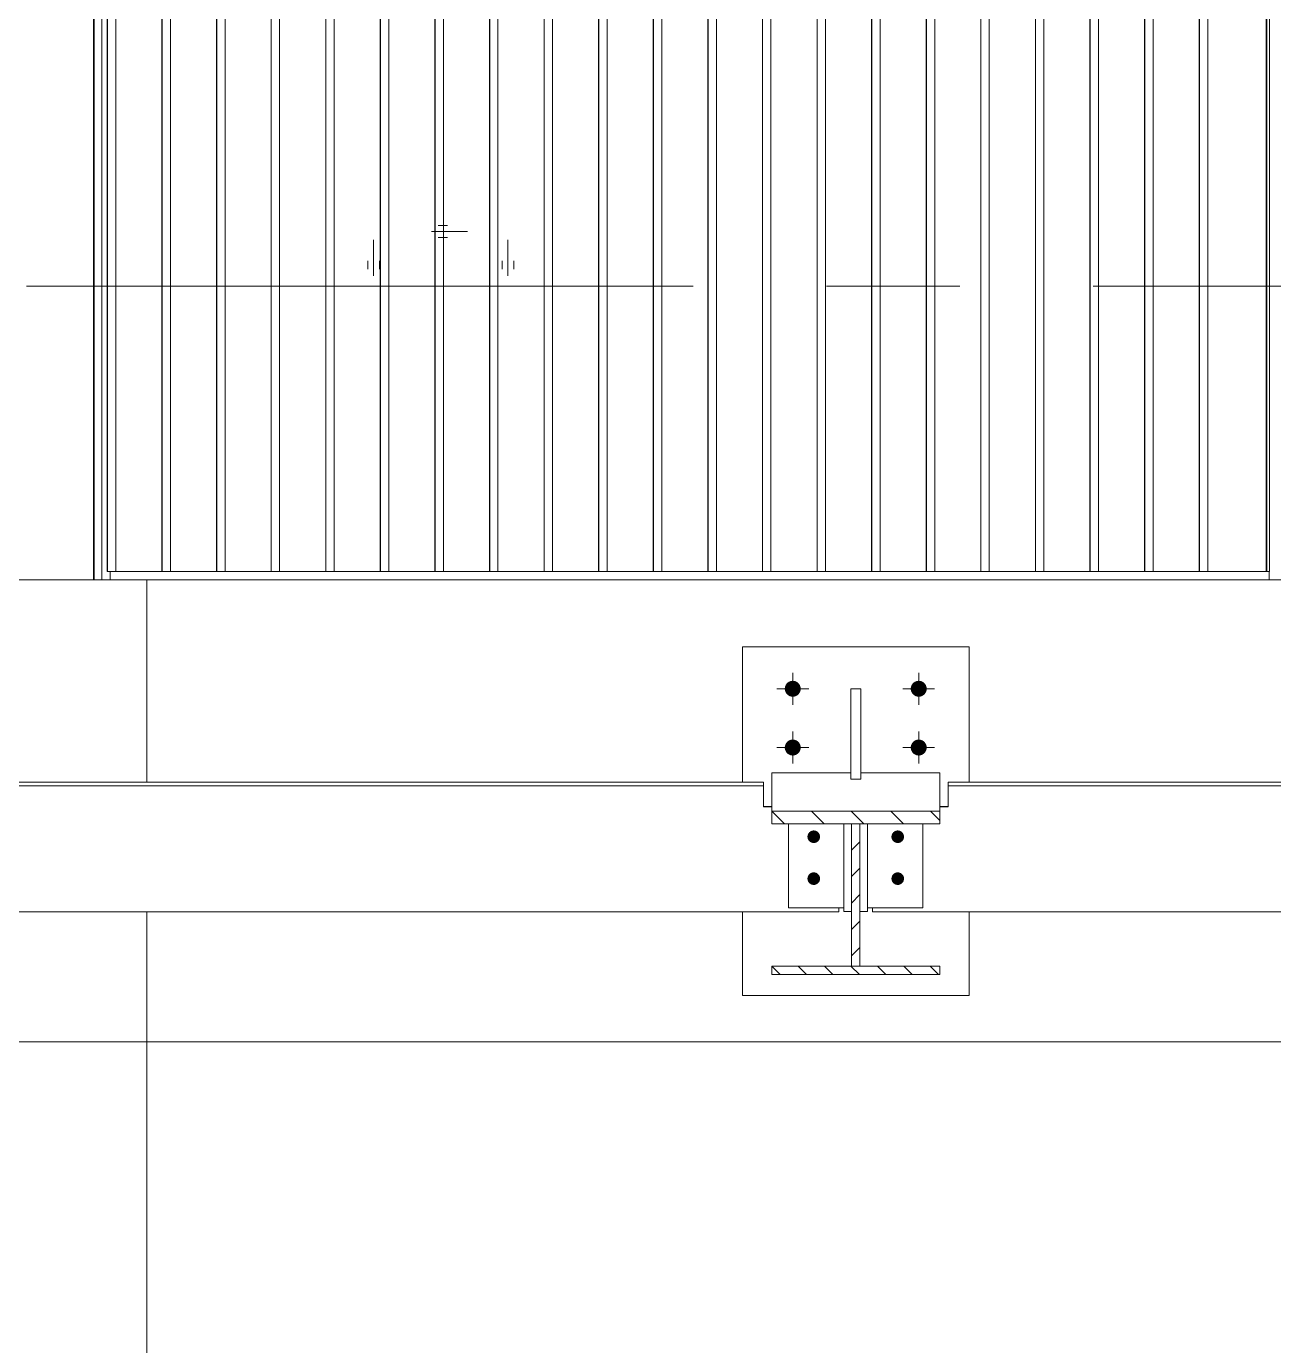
# Model space of a CAD drawing. Header units: millimetres. Extents: x -220592 to 404889, y -217665 to 38245.
# Drawn here: x -864.39 to -849.54, y -1504.52 to -1488.81 of the extents above; entities that cross this region are included whole.
import ezdxf

# ---------------------------------------------------------------- set-up
doc = ezdxf.new("R2010")
doc.units = ezdxf.units.MM
doc.linetypes.add('XKITLINE00', pattern=[0])
doc.linetypes.add('XKITLINE02', pattern=[4, 2, -2])
doc.layers.add('000 - 0_HIDE_OBJ_FRAMING_DEF_SUB_1', color=7, linetype='Continuous')
for name, color, linetype, lineweight in [('Bolt', 7, 'Continuous', 0), ('Part', 7, 'Continuous', 0), ('S-GRID', 7, 'Continuous', 0)]:
    doc.layers.add(name, color=color, linetype=linetype, lineweight=lineweight)

# ---------------------------------------------------------------- blocks, each defined once
blk = doc.blocks.new('*A3697')
at = {"layer": '000 - 0_HIDE_OBJ_FRAMING_DEF_SUB_1', "color": 7, "linetype": 'XKITLINE00', "lineweight": 0}
for p, q in [((-44.308461, -91.023622), (-44.408461, -90.923622)), ((-43.994152, -91.023622), (-44.094152, -90.923622)), ((-43.679843, -91.023622), (-43.779843, -90.923622)), ((-43.365534, -91.023622), (-43.465534, -90.923622)), ((-43.051225, -91.023622), (-43.151225, -90.923622)), ((-42.736917, -91.023622), (-42.836917, -90.923622)), ((-42.422608, -91.023622), (-42.522608, -90.923622))]:
    blk.add_line(p, q, dxfattribs=at)
blk = doc.blocks.new('*A3698')
at = {"layer": '000 - 0_HIDE_OBJ_FRAMING_DEF_SUB_1', "color": 7, "linetype": 'XKITLINE00', "lineweight": 0}
for p, q in [((-43.458461, -89.542099), (-43.358461, -89.442099)), ((-43.458461, -89.856408), (-43.358461, -89.756408)), ((-43.458461, -90.170717), (-43.358461, -90.070717)), ((-43.458461, -90.485026), (-43.358461, -90.385026)), ((-43.458461, -90.799335), (-43.358461, -90.699335))]:
    blk.add_line(p, q, dxfattribs=at)
blk = doc.blocks.new('*A3699')
at = {"layer": '000 - 0_HIDE_OBJ_FRAMING_DEF_SUB_1', "color": 7, "linetype": 'XKITLINE00', "lineweight": 0}
for p, q in [((-44.258177, -89.227856), (-44.408461, -89.077572)), ((-43.78582, -89.227856), (-43.936104, -89.077572)), ((-43.313463, -89.227856), (-43.463748, -89.077572)), ((-42.841107, -89.227856), (-42.991391, -89.077572)), ((-42.408461, -89.188145), (-42.519034, -89.077572))]:
    blk.add_line(p, q, dxfattribs=at)
blk = doc.blocks.new('*A5172')
at = {"layer": 'S-GRID', "color": 7, "linetype": 'XKITLINE00', "lineweight": 0}
for p, q in [((-53.282288, -82.823645), (-45.344788, -82.823645)), ((-43.757288, -82.823645), (-42.169788, -82.823645)), ((-40.582288, -82.823645), (-32.644788, -82.823645))]:
    blk.add_line(p, q, dxfattribs=at)
blk = doc.blocks.new('*A5190')
at = {"layer": '000 - 0_HIDE_OBJ_FRAMING_DEF_SUB_1', "color": 7, "linetype": 'XKITLINE00', "lineweight": 0}
for p, q in [((-51.850184, -88.731141), (-51.850184, -86.323645)), ((-51.850184, -124.823645), (-51.850184, -90.274129))]:
    blk.add_line(p, q, dxfattribs=at)
blk = doc.blocks.new('*A5200')
at = {"layer": 'Part', "color": 7, "linetype": 'XKITLINE00', "lineweight": 0}
blk.add_line((-89.758502, -91.823645), (-15.938502, -91.823645), dxfattribs=at)
blk = doc.blocks.new('*A5259')
at = {"layer": 'Part', "color": 7, "linetype": 'XKITLINE00', "lineweight": 0}
for p, q in [((-52.484302, -86.323645), (-52.484302, -63.623645)), ((-52.482615, -86.323645), (-52.482615, -63.623645)), ((-52.478127, -86.323645), (-52.478127, -63.623645)), ((-52.3843, -63.623645), (-52.3843, -86.323645)), ((-53.484438, -86.323645), (-52.284324, -86.323645))]:
    blk.add_line(p, q, dxfattribs=at)
blk = doc.blocks.new('*A5260')
at = {"layer": 'Part', "color": 7, "linetype": 'XKITLINE00', "lineweight": 0}
for p, q in [((-50.369649, -63.723645), (-50.369649, -86.223645)), ((-50.367181, -86.223645), (-50.367181, -63.723645)), ((-50.26803, -86.223645), (-50.26803, -63.723645)), ((-50.369649, -86.223645), (-49.719649, -86.223645))]:
    blk.add_line(p, q, dxfattribs=at)
blk = doc.blocks.new('*A5261')
at = {"layer": 'Part', "color": 7, "linetype": 'XKITLINE00', "lineweight": 0}
for p, q in [((-51.019649, -63.723645), (-51.019649, -86.223645)), ((-51.017181, -86.223645), (-51.017181, -63.723645)), ((-50.91803, -86.223645), (-50.91803, -63.723645)), ((-51.019649, -86.223645), (-50.369649, -86.223645))]:
    blk.add_line(p, q, dxfattribs=at)
blk = doc.blocks.new('*A5262')
at = {"layer": 'Part', "color": 7, "linetype": 'XKITLINE00', "lineweight": 0}
for p, q in [((-51.669649, -63.723645), (-51.669649, -86.223645)), ((-51.667181, -86.223645), (-51.667181, -63.723645)), ((-51.56803, -86.223645), (-51.56803, -63.723645)), ((-51.669649, -86.223645), (-51.019649, -86.223645))]:
    blk.add_line(p, q, dxfattribs=at)
blk = doc.blocks.new('*A5263')
at = {"layer": 'Part', "color": 7, "linetype": 'XKITLINE00', "lineweight": 0}
for p, q in [((-52.319649, -63.723645), (-52.319649, -86.223645)), ((-52.317181, -86.223645), (-52.317181, -63.723645)), ((-52.21803, -86.223645), (-52.21803, -63.723645)), ((-52.319649, -86.223645), (-51.669649, -86.223645))]:
    blk.add_line(p, q, dxfattribs=at)
blk = doc.blocks.new('*A5322')
at = {"layer": 'Part', "color": 7, "linetype": 'XKITLINE00', "lineweight": 0}
blk.add_line((-38.484438, -86.323645), (-37.284324, -86.323645), dxfattribs=at)
blk = doc.blocks.new('*A5361')
at = {"layer": 'Part', "color": 7, "linetype": 'XKITLINE00', "lineweight": 0}
for p, q in [((-39.319649, -86.223645), (-39.319649, -63.723645)), ((-39.317181, -86.223645), (-39.317181, -63.723645)), ((-39.21803, -86.223645), (-39.21803, -63.723645)), ((-38.521784, -86.223645), (-38.521784, -63.723645)), ((-38.515315, -86.223645), (-38.515315, -63.723645)), ((-38.481827, -86.223645), (-38.481827, -63.723645)), ((-38.521784, -86.223645), (-39.319649, -86.223645)), ((-38.515315, -86.223645), (-38.521784, -86.223645)), ((-38.515315, -86.223645), (-38.481827, -86.223645))]:
    blk.add_line(p, q, dxfattribs=at)
blk = doc.blocks.new('*A5362')
at = {"layer": 'Part', "color": 7, "linetype": 'XKITLINE00', "lineweight": 0}
for p, q in [((-39.969649, -63.723645), (-39.969649, -86.223645)), ((-39.967181, -86.223645), (-39.967181, -63.723645)), ((-39.86803, -86.223645), (-39.86803, -63.723645)), ((-39.969649, -86.223645), (-39.319649, -86.223645))]:
    blk.add_line(p, q, dxfattribs=at)
blk = doc.blocks.new('*A5363')
at = {"layer": 'Part', "color": 7, "linetype": 'XKITLINE00', "lineweight": 0}
for p, q in [((-40.619649, -63.723645), (-40.619649, -86.223645)), ((-40.617181, -86.223645), (-40.617181, -63.723645)), ((-40.51803, -86.223645), (-40.51803, -63.723645)), ((-40.619649, -86.223645), (-39.969649, -86.223645))]:
    blk.add_line(p, q, dxfattribs=at)
blk = doc.blocks.new('*A5364')
at = {"layer": 'Part', "color": 7, "linetype": 'XKITLINE00', "lineweight": 0}
for p, q in [((-41.269649, -63.723645), (-41.269649, -86.223645)), ((-41.267181, -86.223645), (-41.267181, -63.723645)), ((-41.16803, -86.223645), (-41.16803, -63.723645)), ((-41.269649, -86.223645), (-40.619649, -86.223645))]:
    blk.add_line(p, q, dxfattribs=at)
blk = doc.blocks.new('*A5365')
at = {"layer": 'Part', "color": 7, "linetype": 'XKITLINE00', "lineweight": 0}
for p, q in [((-41.919649, -63.723645), (-41.919649, -86.223645)), ((-41.917181, -86.223645), (-41.917181, -63.723645)), ((-41.81803, -86.223645), (-41.81803, -63.723645)), ((-41.919649, -86.223645), (-41.269649, -86.223645))]:
    blk.add_line(p, q, dxfattribs=at)
blk = doc.blocks.new('*A5366')
at = {"layer": 'Part', "color": 7, "linetype": 'XKITLINE00', "lineweight": 0}
for p, q in [((-42.569649, -63.723645), (-42.569649, -86.223645)), ((-42.567181, -86.223645), (-42.567181, -63.723645)), ((-42.46803, -86.223645), (-42.46803, -63.723645)), ((-42.569649, -86.223645), (-41.919649, -86.223645))]:
    blk.add_line(p, q, dxfattribs=at)
blk = doc.blocks.new('*A5367')
at = {"layer": 'Part', "color": 7, "linetype": 'XKITLINE00', "lineweight": 0}
for p, q in [((-43.219649, -63.723645), (-43.219649, -86.223645)), ((-43.217181, -86.223645), (-43.217181, -63.723645)), ((-43.11803, -86.223645), (-43.11803, -63.723645)), ((-43.219649, -86.223645), (-42.569649, -86.223645))]:
    blk.add_line(p, q, dxfattribs=at)
blk = doc.blocks.new('*A5368')
at = {"layer": 'Part', "color": 7, "linetype": 'XKITLINE00', "lineweight": 0}
for p, q in [((-43.869649, -63.723645), (-43.869649, -86.223645)), ((-43.867181, -86.223645), (-43.867181, -63.723645)), ((-43.76803, -86.223645), (-43.76803, -63.723645)), ((-43.869649, -86.223645), (-43.219649, -86.223645))]:
    blk.add_line(p, q, dxfattribs=at)
blk = doc.blocks.new('*A5369')
at = {"layer": 'Part', "color": 7, "linetype": 'XKITLINE00', "lineweight": 0}
for p, q in [((-44.519649, -63.723645), (-44.519649, -86.223645)), ((-44.517181, -86.223645), (-44.517181, -63.723645)), ((-44.41803, -86.223645), (-44.41803, -63.723645)), ((-44.519649, -86.223645), (-43.869649, -86.223645))]:
    blk.add_line(p, q, dxfattribs=at)
blk = doc.blocks.new('*A5370')
at = {"layer": 'Part', "color": 7, "linetype": 'XKITLINE00', "lineweight": 0}
for p, q in [((-45.169649, -63.723645), (-45.169649, -86.223645)), ((-45.167181, -86.223645), (-45.167181, -63.723645)), ((-45.06803, -86.223645), (-45.06803, -63.723645)), ((-45.169649, -86.223645), (-44.519649, -86.223645))]:
    blk.add_line(p, q, dxfattribs=at)
blk = doc.blocks.new('*A5371')
at = {"layer": 'Part', "color": 7, "linetype": 'XKITLINE00', "lineweight": 0}
for p, q in [((-45.819649, -63.723645), (-45.819649, -86.223645)), ((-45.817181, -86.223645), (-45.817181, -63.723645)), ((-45.71803, -86.223645), (-45.71803, -63.723645)), ((-45.819649, -86.223645), (-45.169649, -86.223645))]:
    blk.add_line(p, q, dxfattribs=at)
blk = doc.blocks.new('*A5372')
at = {"layer": 'Part', "color": 7, "linetype": 'XKITLINE00', "lineweight": 0}
for p, q in [((-46.469649, -63.723645), (-46.469649, -86.223645)), ((-46.467181, -86.223645), (-46.467181, -63.723645)), ((-46.36803, -86.223645), (-46.36803, -63.723645)), ((-46.469649, -86.223645), (-45.819649, -86.223645))]:
    blk.add_line(p, q, dxfattribs=at)
blk = doc.blocks.new('*A5373')
at = {"layer": 'Part', "color": 7, "linetype": 'XKITLINE00', "lineweight": 0}
for p, q in [((-47.119649, -63.723645), (-47.119649, -86.223645)), ((-47.117181, -86.223645), (-47.117181, -63.723645)), ((-47.01803, -86.223645), (-47.01803, -63.723645)), ((-47.119649, -86.223645), (-46.469649, -86.223645))]:
    blk.add_line(p, q, dxfattribs=at)
blk = doc.blocks.new('*A5374')
at = {"layer": 'Part', "color": 7, "linetype": 'XKITLINE00', "lineweight": 0}
for p, q in [((-47.769649, -63.723645), (-47.769649, -86.223645)), ((-47.767181, -86.223645), (-47.767181, -63.723645)), ((-47.66803, -86.223645), (-47.66803, -63.723645)), ((-47.769649, -86.223645), (-47.119649, -86.223645))]:
    blk.add_line(p, q, dxfattribs=at)
blk = doc.blocks.new('*A5375')
at = {"layer": 'Part', "color": 7, "linetype": 'XKITLINE00', "lineweight": 0}
for p, q in [((-48.419649, -63.723645), (-48.419649, -86.223645)), ((-48.417181, -86.223645), (-48.417181, -63.723645)), ((-48.31803, -86.223645), (-48.31803, -63.723645)), ((-48.419649, -86.223645), (-47.769649, -86.223645))]:
    blk.add_line(p, q, dxfattribs=at)
blk = doc.blocks.new('*A5376')
at = {"layer": 'Part', "color": 7, "linetype": 'XKITLINE00', "lineweight": 0}
for p, q in [((-49.069649, -63.723645), (-49.069649, -86.223645)), ((-49.067181, -86.223645), (-49.067181, -63.723645)), ((-48.96803, -86.223645), (-48.96803, -63.723645)), ((-49.069649, -86.223645), (-48.419649, -86.223645))]:
    blk.add_line(p, q, dxfattribs=at)
blk = doc.blocks.new('*A5377')
at = {"layer": 'Part', "color": 7, "linetype": 'XKITLINE00', "lineweight": 0}
for p, q in [((-49.719649, -63.723645), (-49.719649, -86.223645)), ((-49.717181, -86.223645), (-49.717181, -63.723645)), ((-49.61803, -86.223645), (-49.61803, -63.723645)), ((-49.719649, -86.223645), (-49.069649, -86.223645))]:
    blk.add_line(p, q, dxfattribs=at)
blk = doc.blocks.new('*A5385')
at = {"layer": '000 - 0_HIDE_OBJ_FRAMING_DEF_SUB_1', "color": 7, "linetype": 'XKITLINE00', "lineweight": 0}
for p, q in [((-42.308461, -88.731141), (-42.308461, -89.026461)), ((-42.308461, -88.731141), (-29.508461, -88.731141)), ((-29.508461, -89.026461), (-29.508461, -88.731141)), ((-42.308461, -88.776927), (-29.508461, -88.776927)), ((-42.408461, -89.022493), (-42.308461, -89.022493)), ((-42.308461, -89.026461), (-42.408461, -89.026461)), ((-29.508461, -89.022493), (-29.408461, -89.022493)), ((-29.408461, -89.026461), (-29.508461, -89.026461)), ((-43.208498, -90.274129), (-43.208498, -90.229848)), ((-43.208498, -90.274129), (-28.608461, -90.274129)), ((-28.608461, -90.274129), (-28.608461, -90.229848))]:
    blk.add_line(p, q, dxfattribs=at)
blk = doc.blocks.new('*A5386')
at = {"layer": '000 - 0_HIDE_OBJ_FRAMING_DEF_SUB_1', "color": 7, "linetype": 'XKITLINE00', "lineweight": 0}
for p, q in [((-43.348461, -87.619328), (-43.468461, -87.619328)), ((-43.468461, -88.695091), (-43.468461, -87.619328)), ((-43.348461, -88.695091), (-43.348461, -87.619328)), ((-43.348461, -88.695091), (-43.468461, -88.695091))]:
    blk.add_line(p, q, dxfattribs=at)
blk = doc.blocks.new('*A5387')
at = {"layer": '000 - 0_HIDE_OBJ_FRAMING_DEF_SUB_1', "color": 7, "linetype": 'XKITLINE00', "lineweight": 0}
for p, q in [((-44.758502, -87.119279), (-42.058502, -87.119279)), ((-44.758502, -88.731141), (-44.758502, -87.119279)), ((-42.058502, -88.731141), (-42.058502, -87.119279)), ((-44.758502, -91.273579), (-44.758502, -90.274129)), ((-42.058502, -91.273579), (-42.058502, -90.274129)), ((-44.758502, -91.273579), (-42.058502, -91.273579))]:
    blk.add_line(p, q, dxfattribs=at)
blk = doc.blocks.new('*A5388')
at = {"layer": '000 - 0_HIDE_OBJ_FRAMING_DEF_SUB_1'}
for points in [[(-43.901, -89.307), (-43.894, -89.308), (-43.887, -89.31), (-43.88, -89.312), (-43.873, -89.315), (-43.867, -89.319), (-43.861, -89.324), (-43.855, -89.328), (-43.85, -89.334), (-43.846, -89.34), (-43.842, -89.346), (-43.839, -89.353), (-43.837, -89.36), (-43.835, -89.367), (-43.834, -89.374), (-43.833, -89.381), (-43.834, -89.389), (-43.835, -89.396), (-43.837, -89.403), (-43.839, -89.41), (-43.842, -89.417), (-43.846, -89.423), (-43.85, -89.429), (-43.855, -89.434), (-43.861, -89.439), (-43.867, -89.444), (-43.873, -89.447), (-43.88, -89.451), (-43.887, -89.453), (-43.894, -89.455), (-43.901, -89.456), (-43.908, -89.456), (-43.916, -89.456), (-43.923, -89.455), (-43.93, -89.453), (-43.937, -89.451), (-43.944, -89.447), (-43.95, -89.444), (-43.956, -89.439), (-43.962, -89.434), (-43.966, -89.429), (-43.971, -89.423), (-43.975, -89.417), (-43.978, -89.41), (-43.98, -89.403), (-43.982, -89.396), (-43.983, -89.389), (-43.983, -89.381), (-43.983, -89.374), (-43.982, -89.367), (-43.98, -89.36), (-43.978, -89.353), (-43.975, -89.346), (-43.971, -89.34), (-43.966, -89.334), (-43.962, -89.328), (-43.956, -89.324), (-43.95, -89.319), (-43.944, -89.315), (-43.937, -89.312), (-43.93, -89.31), (-43.923, -89.308), (-43.916, -89.307), (-43.908, -89.307)], [(-43.901, -89.806), (-43.894, -89.807), (-43.887, -89.809), (-43.88, -89.811), (-43.873, -89.814), (-43.867, -89.818), (-43.861, -89.823), (-43.855, -89.828), (-43.85, -89.833), (-43.846, -89.839), (-43.842, -89.845), (-43.839, -89.852), (-43.837, -89.859), (-43.835, -89.866), (-43.834, -89.873), (-43.833, -89.88), (-43.834, -89.888), (-43.835, -89.895), (-43.837, -89.902), (-43.839, -89.909), (-43.842, -89.916), (-43.846, -89.922), (-43.85, -89.928), (-43.855, -89.933), (-43.861, -89.938), (-43.867, -89.943), (-43.873, -89.946), (-43.88, -89.95), (-43.887, -89.952), (-43.894, -89.954), (-43.901, -89.955), (-43.908, -89.955), (-43.916, -89.955), (-43.923, -89.954), (-43.93, -89.952), (-43.937, -89.95), (-43.944, -89.946), (-43.95, -89.943), (-43.956, -89.938), (-43.962, -89.933), (-43.966, -89.928), (-43.971, -89.922), (-43.975, -89.916), (-43.978, -89.909), (-43.98, -89.902), (-43.982, -89.895), (-43.983, -89.888), (-43.983, -89.88), (-43.983, -89.873), (-43.982, -89.866), (-43.98, -89.859), (-43.978, -89.852), (-43.975, -89.845), (-43.971, -89.839), (-43.966, -89.833), (-43.962, -89.828), (-43.956, -89.823), (-43.95, -89.818), (-43.944, -89.814), (-43.937, -89.811), (-43.93, -89.809), (-43.923, -89.807), (-43.916, -89.806), (-43.908, -89.806)]]:
    blk.add_hatch(color=7, dxfattribs=at).paths.add_polyline_path(points, flags=17)
at = {"layer": '000 - 0_HIDE_OBJ_FRAMING_DEF_SUB_1', "color": 7, "linetype": 'XKITLINE00', "lineweight": 0}
for p, q in [((-43.908, -89.386), (-43.908, -89.357)), ((-43.908, -89.885), (-43.908, -89.856))]:
    blk.add_line(p, q, dxfattribs=at)
blk = doc.blocks.new('*A5389')
at = {"layer": '000 - 0_HIDE_OBJ_FRAMING_DEF_SUB_1'}
for points in [[(-42.901, -89.307), (-42.894, -89.308), (-42.887, -89.31), (-42.88, -89.312), (-42.873, -89.315), (-42.867, -89.319), (-42.861, -89.324), (-42.855, -89.328), (-42.85, -89.334), (-42.846, -89.34), (-42.842, -89.346), (-42.839, -89.353), (-42.837, -89.36), (-42.835, -89.367), (-42.834, -89.374), (-42.833, -89.381), (-42.834, -89.389), (-42.835, -89.396), (-42.837, -89.403), (-42.839, -89.41), (-42.842, -89.417), (-42.846, -89.423), (-42.85, -89.429), (-42.855, -89.434), (-42.861, -89.439), (-42.867, -89.444), (-42.873, -89.447), (-42.88, -89.451), (-42.887, -89.453), (-42.894, -89.455), (-42.901, -89.456), (-42.908, -89.456), (-42.916, -89.456), (-42.923, -89.455), (-42.93, -89.453), (-42.937, -89.451), (-42.944, -89.447), (-42.95, -89.444), (-42.956, -89.439), (-42.961, -89.434), (-42.966, -89.429), (-42.971, -89.423), (-42.975, -89.417), (-42.978, -89.41), (-42.98, -89.403), (-42.982, -89.396), (-42.983, -89.389), (-42.983, -89.381), (-42.983, -89.374), (-42.982, -89.367), (-42.98, -89.36), (-42.978, -89.353), (-42.975, -89.346), (-42.971, -89.34), (-42.966, -89.334), (-42.961, -89.328), (-42.956, -89.324), (-42.95, -89.319), (-42.944, -89.315), (-42.937, -89.312), (-42.93, -89.31), (-42.923, -89.308), (-42.916, -89.307), (-42.908, -89.307)], [(-42.901, -89.806), (-42.894, -89.807), (-42.887, -89.809), (-42.88, -89.811), (-42.873, -89.814), (-42.867, -89.818), (-42.861, -89.823), (-42.855, -89.828), (-42.85, -89.833), (-42.846, -89.839), (-42.842, -89.845), (-42.839, -89.852), (-42.837, -89.859), (-42.835, -89.866), (-42.834, -89.873), (-42.833, -89.88), (-42.834, -89.888), (-42.835, -89.895), (-42.837, -89.902), (-42.839, -89.909), (-42.842, -89.916), (-42.846, -89.922), (-42.85, -89.928), (-42.855, -89.933), (-42.861, -89.938), (-42.867, -89.943), (-42.873, -89.946), (-42.88, -89.95), (-42.887, -89.952), (-42.894, -89.954), (-42.901, -89.955), (-42.908, -89.955), (-42.916, -89.955), (-42.923, -89.954), (-42.93, -89.952), (-42.937, -89.95), (-42.944, -89.946), (-42.95, -89.943), (-42.956, -89.938), (-42.961, -89.933), (-42.966, -89.928), (-42.971, -89.922), (-42.975, -89.916), (-42.978, -89.909), (-42.98, -89.902), (-42.982, -89.895), (-42.983, -89.888), (-42.983, -89.88), (-42.983, -89.873), (-42.982, -89.866), (-42.98, -89.859), (-42.978, -89.852), (-42.975, -89.845), (-42.971, -89.839), (-42.966, -89.833), (-42.961, -89.828), (-42.956, -89.823), (-42.95, -89.818), (-42.944, -89.814), (-42.937, -89.811), (-42.93, -89.809), (-42.923, -89.807), (-42.916, -89.806), (-42.908, -89.806)]]:
    blk.add_hatch(color=7, dxfattribs=at).paths.add_polyline_path(points, flags=17)
at = {"layer": '000 - 0_HIDE_OBJ_FRAMING_DEF_SUB_1', "color": 7, "linetype": 'XKITLINE00', "lineweight": 0}
for p, q in [((-42.908, -89.386), (-42.908, -89.357)), ((-42.908, -89.885), (-42.908, -89.856))]:
    blk.add_line(p, q, dxfattribs=at)
blk = doc.blocks.new('*A5390')
at = {"layer": '000 - 0_HIDE_OBJ_FRAMING_DEF_SUB_1'}
for points in [[(-44.253, -87.61), (-44.252, -87.601), (-44.249, -87.592), (-44.246, -87.583), (-44.242, -87.574), (-44.237, -87.566), (-44.232, -87.559), (-44.226, -87.552), (-44.219, -87.546), (-44.211, -87.54), (-44.203, -87.535), (-44.195, -87.532), (-44.186, -87.528), (-44.177, -87.526), (-44.168, -87.525), (-44.159, -87.524), (-44.149, -87.525), (-44.14, -87.526), (-44.131, -87.528), (-44.122, -87.532), (-44.114, -87.535), (-44.106, -87.54), (-44.098, -87.546), (-44.091, -87.552), (-44.085, -87.559), (-44.08, -87.566), (-44.075, -87.574), (-44.071, -87.583), (-44.068, -87.592), (-44.065, -87.601), (-44.064, -87.61), (-44.064, -87.619), (-44.064, -87.629), (-44.065, -87.638), (-44.068, -87.647), (-44.071, -87.656), (-44.075, -87.664), (-44.08, -87.672), (-44.085, -87.68), (-44.091, -87.686), (-44.098, -87.693), (-44.106, -87.698), (-44.114, -87.703), (-44.122, -87.707), (-44.131, -87.71), (-44.14, -87.712), (-44.149, -87.714), (-44.159, -87.714), (-44.168, -87.714), (-44.177, -87.712), (-44.186, -87.71), (-44.195, -87.707), (-44.203, -87.703), (-44.211, -87.698), (-44.219, -87.693), (-44.226, -87.686), (-44.232, -87.68), (-44.237, -87.672), (-44.242, -87.664), (-44.246, -87.656), (-44.249, -87.647), (-44.252, -87.638), (-44.253, -87.629), (-44.254, -87.619)], [(-42.753, -87.61), (-42.752, -87.601), (-42.749, -87.592), (-42.746, -87.583), (-42.742, -87.574), (-42.737, -87.566), (-42.732, -87.559), (-42.726, -87.552), (-42.719, -87.546), (-42.711, -87.54), (-42.703, -87.535), (-42.695, -87.532), (-42.686, -87.528), (-42.677, -87.526), (-42.668, -87.525), (-42.659, -87.524), (-42.649, -87.525), (-42.64, -87.526), (-42.631, -87.528), (-42.622, -87.532), (-42.614, -87.535), (-42.606, -87.54), (-42.598, -87.546), (-42.591, -87.552), (-42.585, -87.559), (-42.58, -87.566), (-42.575, -87.574), (-42.571, -87.583), (-42.568, -87.592), (-42.565, -87.601), (-42.564, -87.61), (-42.564, -87.619), (-42.564, -87.629), (-42.565, -87.638), (-42.568, -87.647), (-42.571, -87.656), (-42.575, -87.664), (-42.58, -87.672), (-42.585, -87.68), (-42.591, -87.686), (-42.598, -87.693), (-42.606, -87.698), (-42.614, -87.703), (-42.622, -87.707), (-42.631, -87.71), (-42.64, -87.712), (-42.649, -87.714), (-42.659, -87.714), (-42.668, -87.714), (-42.677, -87.712), (-42.686, -87.71), (-42.695, -87.707), (-42.703, -87.703), (-42.711, -87.698), (-42.719, -87.693), (-42.726, -87.686), (-42.732, -87.68), (-42.737, -87.672), (-42.742, -87.664), (-42.746, -87.656), (-42.749, -87.647), (-42.752, -87.638), (-42.753, -87.629), (-42.754, -87.619)], [(-44.253, -88.31), (-44.252, -88.301), (-44.249, -88.292), (-44.246, -88.283), (-44.242, -88.274), (-44.237, -88.266), (-44.232, -88.259), (-44.226, -88.252), (-44.219, -88.246), (-44.211, -88.24), (-44.203, -88.235), (-44.195, -88.232), (-44.186, -88.228), (-44.177, -88.226), (-44.168, -88.225), (-44.159, -88.224), (-44.149, -88.225), (-44.14, -88.226), (-44.131, -88.228), (-44.122, -88.232), (-44.114, -88.235), (-44.106, -88.24), (-44.098, -88.246), (-44.091, -88.252), (-44.085, -88.259), (-44.08, -88.266), (-44.075, -88.274), (-44.071, -88.283), (-44.068, -88.292), (-44.065, -88.301), (-44.064, -88.31), (-44.064, -88.319), (-44.064, -88.329), (-44.065, -88.338), (-44.068, -88.347), (-44.071, -88.356), (-44.075, -88.364), (-44.08, -88.372), (-44.085, -88.38), (-44.091, -88.386), (-44.098, -88.393), (-44.106, -88.398), (-44.114, -88.403), (-44.122, -88.407), (-44.131, -88.41), (-44.14, -88.412), (-44.149, -88.414), (-44.159, -88.414), (-44.168, -88.414), (-44.177, -88.412), (-44.186, -88.41), (-44.195, -88.407), (-44.203, -88.403), (-44.211, -88.398), (-44.219, -88.393), (-44.226, -88.386), (-44.232, -88.38), (-44.237, -88.372), (-44.242, -88.364), (-44.246, -88.356), (-44.249, -88.347), (-44.252, -88.338), (-44.253, -88.329), (-44.254, -88.319)], [(-42.753, -88.31), (-42.752, -88.301), (-42.749, -88.292), (-42.746, -88.283), (-42.742, -88.274), (-42.737, -88.266), (-42.732, -88.259), (-42.726, -88.252), (-42.719, -88.246), (-42.711, -88.24), (-42.703, -88.235), (-42.695, -88.232), (-42.686, -88.228), (-42.677, -88.226), (-42.668, -88.225), (-42.659, -88.224), (-42.649, -88.225), (-42.64, -88.226), (-42.631, -88.228), (-42.622, -88.232), (-42.614, -88.235), (-42.606, -88.24), (-42.598, -88.246), (-42.591, -88.252), (-42.585, -88.259), (-42.58, -88.266), (-42.575, -88.274), (-42.571, -88.283), (-42.568, -88.292), (-42.565, -88.301), (-42.564, -88.31), (-42.564, -88.319), (-42.564, -88.329), (-42.565, -88.338), (-42.568, -88.347), (-42.571, -88.356), (-42.575, -88.364), (-42.58, -88.372), (-42.585, -88.38), (-42.591, -88.386), (-42.598, -88.393), (-42.606, -88.398), (-42.614, -88.403), (-42.622, -88.407), (-42.631, -88.41), (-42.64, -88.412), (-42.649, -88.414), (-42.659, -88.414), (-42.668, -88.414), (-42.677, -88.412), (-42.686, -88.41), (-42.695, -88.407), (-42.703, -88.403), (-42.711, -88.398), (-42.719, -88.393), (-42.726, -88.386), (-42.732, -88.38), (-42.737, -88.372), (-42.742, -88.364), (-42.746, -88.356), (-42.749, -88.347), (-42.752, -88.338), (-42.753, -88.329), (-42.754, -88.319)]]:
    blk.add_hatch(color=7, dxfattribs=at).paths.add_polyline_path(points, flags=17)
at = {"layer": '000 - 0_HIDE_OBJ_FRAMING_DEF_SUB_1', "color": 7, "linetype": 'XKITLINE00', "lineweight": 0}
for p, q in [((-44.159, -87.809), (-44.159, -87.429)), ((-42.659, -87.809), (-42.659, -87.429)), ((-44.349, -87.619), (-43.969, -87.619)), ((-42.849, -87.619), (-42.469, -87.619)), ((-44.159, -88.509), (-44.159, -88.129)), ((-42.659, -88.509), (-42.659, -88.129)), ((-44.349, -88.319), (-43.969, -88.319)), ((-42.849, -88.319), (-42.469, -88.319))]:
    blk.add_line(p, q, dxfattribs=at)
blk = doc.blocks.new('*A5391')
at = {"layer": '000 - 0_HIDE_OBJ_FRAMING_DEF_SUB_1', "color": 7, "linetype": 'XKITLINE00', "lineweight": 0}
for p, q in [((-42.408461, -90.923622), (-44.408461, -90.923622)), ((-44.408461, -90.923622), (-44.408461, -91.023622)), ((-42.408461, -91.023622), (-42.408461, -90.923622)), ((-44.408461, -91.023622), (-42.408461, -91.023622))]:
    blk.add_line(p, q, dxfattribs=at)
blk = doc.blocks.new('*A5392')
at = {"layer": '000 - 0_HIDE_OBJ_FRAMING_DEF_SUB_1', "color": 7, "linetype": 'XKITLINE00', "lineweight": 0}
for p, q in [((-43.358461, -89.22779), (-43.458461, -89.22779)), ((-43.458461, -89.22779), (-43.458461, -90.923621)), ((-43.358461, -90.923621), (-43.358461, -89.22779)), ((-43.458461, -90.923621), (-43.358461, -90.923621))]:
    blk.add_line(p, q, dxfattribs=at)
blk = doc.blocks.new('*A5393')
at = {"layer": '000 - 0_HIDE_OBJ_FRAMING_DEF_SUB_1', "color": 7, "linetype": 'XKITLINE00', "lineweight": 0}
for p, q in [((-44.408461, -88.619373), (-43.468461, -88.619373)), ((-44.408461, -89.227856), (-44.408461, -88.619373)), ((-43.348461, -88.619373), (-42.408461, -88.619373)), ((-42.408461, -89.227856), (-42.408461, -88.619373)), ((-44.408461, -89.077572), (-42.408461, -89.077572)), ((-42.408461, -89.227856), (-44.408461, -89.227856))]:
    blk.add_line(p, q, dxfattribs=at)
blk = doc.blocks.new('*A5394')
at = {"layer": '000 - 0_HIDE_OBJ_FRAMING_DEF_SUB_1', "color": 7, "linetype": 'XKITLINE00', "lineweight": 0}
for p, q in [((-43.268461, -90.27014), (-43.268461, -89.227856)), ((-42.608461, -90.229848), (-42.608461, -89.227856)), ((-43.358461, -90.27014), (-43.268461, -90.27014)), ((-43.268461, -90.229848), (-42.608461, -90.229848))]:
    blk.add_line(p, q, dxfattribs=at)
blk = doc.blocks.new('*A5395')
at = {"layer": '000 - 0_HIDE_OBJ_FRAMING_DEF_SUB_1', "color": 7, "linetype": 'XKITLINE00', "lineweight": 0}
for p, q in [((-44.208474, -89.227856), (-44.208474, -90.229848)), ((-43.548474, -89.227856), (-43.548474, -90.27014)), ((-44.208474, -90.229848), (-43.548474, -90.229848)), ((-43.548474, -90.27014), (-43.458474, -90.27014))]:
    blk.add_line(p, q, dxfattribs=at)
blk = doc.blocks.new('*A5592')
at = {"layer": '000 - 0_HIDE_OBJ_FRAMING_DEF_SUB_1', "color": 7, "linetype": 'XKITLINE00', "lineweight": 0}
for p, q in [((-52.284324, -86.323645), (-52.284324, -86.223645)), ((-38.484438, -86.223645), (-38.484438, -86.323645)), ((-38.484438, -86.323645), (-52.284324, -86.323645))]:
    blk.add_line(p, q, dxfattribs=at)
blk = doc.blocks.new('*A5593')
at = {"layer": 'Bolt', "color": 7, "linetype": 'XKITLINE02', "lineweight": 0}
for p, q in [((-49.149768, -82.702845), (-49.149768, -82.273645)), ((-47.549768, -82.702845), (-47.549768, -82.273645)), ((-49.219768, -82.623645), (-49.219768, -82.523645)), ((-49.079768, -82.623645), (-49.079768, -82.523645)), ((-47.619768, -82.623645), (-47.619768, -82.523645)), ((-47.479768, -82.623645), (-47.479768, -82.523645))]:
    blk.add_line(p, q, dxfattribs=at)
blk = doc.blocks.new('*A5595')
at = {"layer": 'Bolt', "color": 7, "linetype": 'XKITLINE02', "lineweight": 0}
for p, q in [((-48.379768, -82.103645), (-48.319768, -82.103645)), ((-48.319768, -82.103645), (-48.269768, -82.103645)), ((-48.458968, -82.173645), (-48.029768, -82.173645)), ((-48.379768, -82.243645), (-48.319768, -82.243645)), ((-48.319768, -82.243645), (-48.269768, -82.243645))]:
    blk.add_line(p, q, dxfattribs=at)
blk = doc.blocks.new('*A5624')
at = {"layer": '000 - 0_HIDE_OBJ_FRAMING_DEF_SUB_1', "color": 7, "linetype": 'XKITLINE00', "lineweight": 0}
for p, q in [((-57.308461, -88.731141), (-57.308461, -89.026461)), ((-57.308461, -88.731141), (-44.508461, -88.731141)), ((-44.508461, -89.026461), (-44.508461, -88.731141)), ((-57.308461, -88.776927), (-44.508461, -88.776927)), ((-57.408461, -89.022493), (-57.308461, -89.022493)), ((-57.308461, -89.026461), (-57.408461, -89.026461)), ((-44.508461, -89.022493), (-44.408461, -89.022493)), ((-44.408461, -89.026461), (-44.508461, -89.026461)), ((-58.208498, -90.274129), (-58.208498, -90.229848)), ((-58.208498, -90.274129), (-43.608461, -90.274129)), ((-43.608461, -90.274129), (-43.608461, -90.229848))]:
    blk.add_line(p, q, dxfattribs=at)

msp = doc.modelspace()

# ---------------------------------------------------------------- block references
at = {"color": 7, "lineweight": 0}
for name in ['*A5190', '*A5259', '*A5322', '*A5263', '*A5262', '*A5261', '*A5260', '*A5377', '*A5376', '*A5375', '*A5374', '*A5373', '*A5372', '*A5371', '*A5370', '*A5369', '*A5368', '*A5367', '*A5366', '*A5365', '*A5364', '*A5363', '*A5362', '*A5361', '*A5172', '*A5595', '*A5593', '*A5200', '*A5592', '*A5387', '*A5390', '*A5386', '*A5393', '*A5624', '*A5385', '*A3699', '*A5395', '*A5392', '*A5394', '*A5388', '*A3698', '*A5389', '*A3697', '*A5391']:
    msp.add_blockref(name, (-811.109, -1409.08), dxfattribs=at)

doc.saveas('drawing.dxf')
